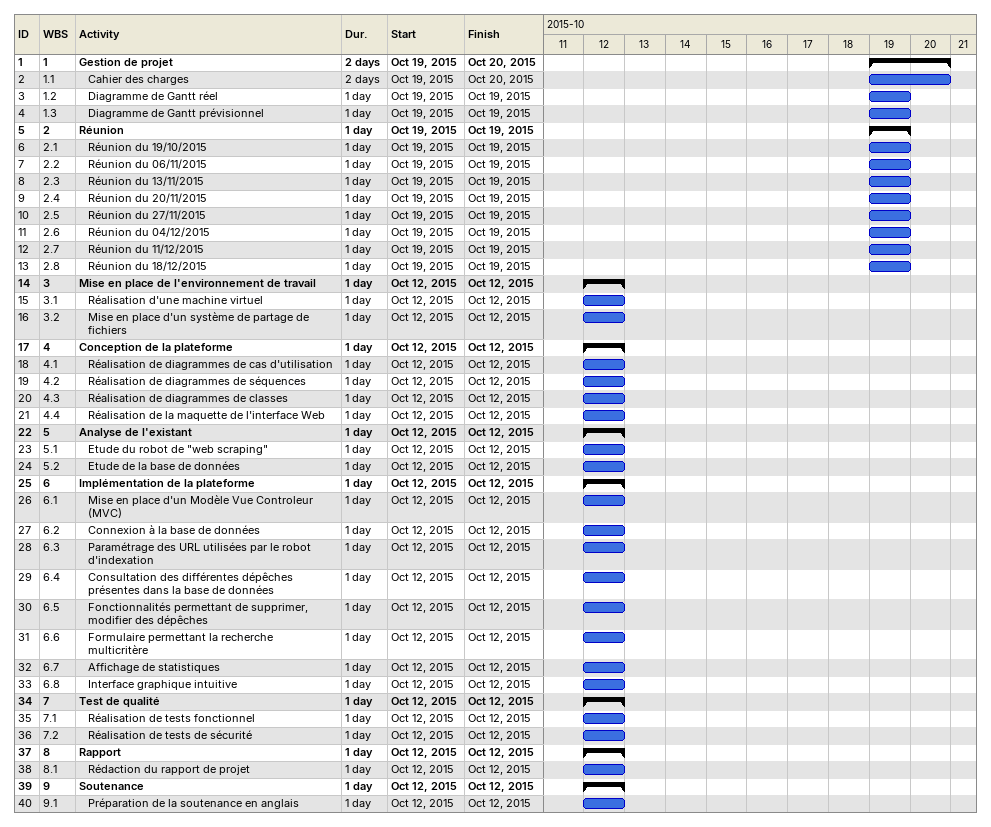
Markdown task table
| ID | WBS | Task | Duration | Start | Finish |
|---|---|---|---|---|---|
| 1 | 1 | **Gestion de projet** | 2d | 2015-10-19 | 2015-10-20 |
| 2 | 1.1 | Cahier des charges | 2d | 2015-10-19 | 2015-10-20 |
| 3 | 1.2 | Diagramme de Gantt réel | 1d | 2015-10-19 | 2015-10-19 |
| 4 | 1.3 | Diagramme de Gantt prévisionnel | 1d | 2015-10-19 | 2015-10-19 |
| 5 | 2 | **Réunion** | 1d | 2015-10-19 | 2015-10-19 |
| 6 | 2.1 | Réunion du 19/10/2015 | 1d | 2015-10-19 | 2015-10-19 |
| 7 | 2.2 | Réunion du 06/11/2015 | 1d | 2015-10-19 | 2015-10-19 |
| 8 | 2.3 | Réunion du 13/11/2015 | 1d | 2015-10-19 | 2015-10-19 |
| 9 | 2.4 | Réunion du 20/11/2015 | 1d | 2015-10-19 | 2015-10-19 |
| 10 | 2.5 | Réunion du 27/11/2015 | 1d | 2015-10-19 | 2015-10-19 |
| 11 | 2.6 | Réunion du 04/12/2015 | 1d | 2015-10-19 | 2015-10-19 |
| 12 | 2.7 | Réunion du 11/12/2015 | 1d | 2015-10-19 | 2015-10-19 |
| 13 | 2.8 | Réunion du 18/12/2015 | 1d | 2015-10-19 | 2015-10-19 |
| 14 | 3 | **Mise en place de l'environnement de travail** | 1d | 2015-10-12 | 2015-10-12 |
| 15 | 3.1 | Réalisation d'une machine virtuel | 1d | 2015-10-12 | 2015-10-12 |
| 16 | 3.2 | Mise en place d'un système de partage de fichiers | 1d | 2015-10-12 | 2015-10-12 |
| 17 | 4 | **Conception de la plateforme** | 1d | 2015-10-12 | 2015-10-12 |
| 18 | 4.1 | Réalisation de diagrammes de cas d'utilisation | 1d | 2015-10-12 | 2015-10-12 |
| 19 | 4.2 | Réalisation de diagrammes de séquences | 1d | 2015-10-12 | 2015-10-12 |
| 20 | 4.3 | Réalisation de diagrammes de classes | 1d | 2015-10-12 | 2015-10-12 |
| 21 | 4.4 | Réalisation de la maquette de l'interface Web | 1d | 2015-10-12 | 2015-10-12 |
| 22 | 5 | **Analyse de l'existant** | 1d | 2015-10-12 | 2015-10-12 |
| 23 | 5.1 | Etude du robot de "web scraping" | 1d | 2015-10-12 | 2015-10-12 |
| 24 | 5.2 | Etude de la base de données | 1d | 2015-10-12 | 2015-10-12 |
| 25 | 6 | **Implémentation de la plateforme** | 1d | 2015-10-12 | 2015-10-12 |
| 26 | 6.1 | Mise en place d'un Modèle Vue Controleur (MVC) | 1d | 2015-10-12 | 2015-10-12 |
| 27 | 6.2 | Connexion à la base de données | 1d | 2015-10-12 | 2015-10-12 |
| 28 | 6.3 | Paramétrage des URL utilisées par le robot d'indexation | 1d | 2015-10-12 | 2015-10-12 |
| 29 | 6.4 | Consultation des différentes dépêches présentes dans la base de données | 1d | 2015-10-12 | 2015-10-12 |
| 30 | 6.5 | Fonctionnalités permettant de supprimer, modifier des dépêches | 1d | 2015-10-12 | 2015-10-12 |
| 31 | 6.6 | Formulaire permettant la recherche multicritère | 1d | 2015-10-12 | 2015-10-12 |
| 32 | 6.7 | Affichage de statistiques | 1d | 2015-10-12 | 2015-10-12 |
| 33 | 6.8 | Interface graphique intuitive | 1d | 2015-10-12 | 2015-10-12 |
| 34 | 7 | **Test de qualité** | 1d | 2015-10-12 | 2015-10-12 |
| 35 | 7.1 | Réalisation de tests fonctionnel | 1d | 2015-10-12 | 2015-10-12 |
| 36 | 7.2 | Réalisation de tests de sécurité | 1d | 2015-10-12 | 2015-10-12 |
| 37 | 8 | **Rapport** | 1d | 2015-10-12 | 2015-10-12 |
| 38 | 8.1 | Rédaction du rapport de projet | 1d | 2015-10-12 | 2015-10-12 |
| 39 | 9 | **Soutenance** | 1d | 2015-10-12 | 2015-10-12 |
| 40 | 9.1 | Préparation de la soutenance en anglais | 1d | 2015-10-12 | 2015-10-12 |
